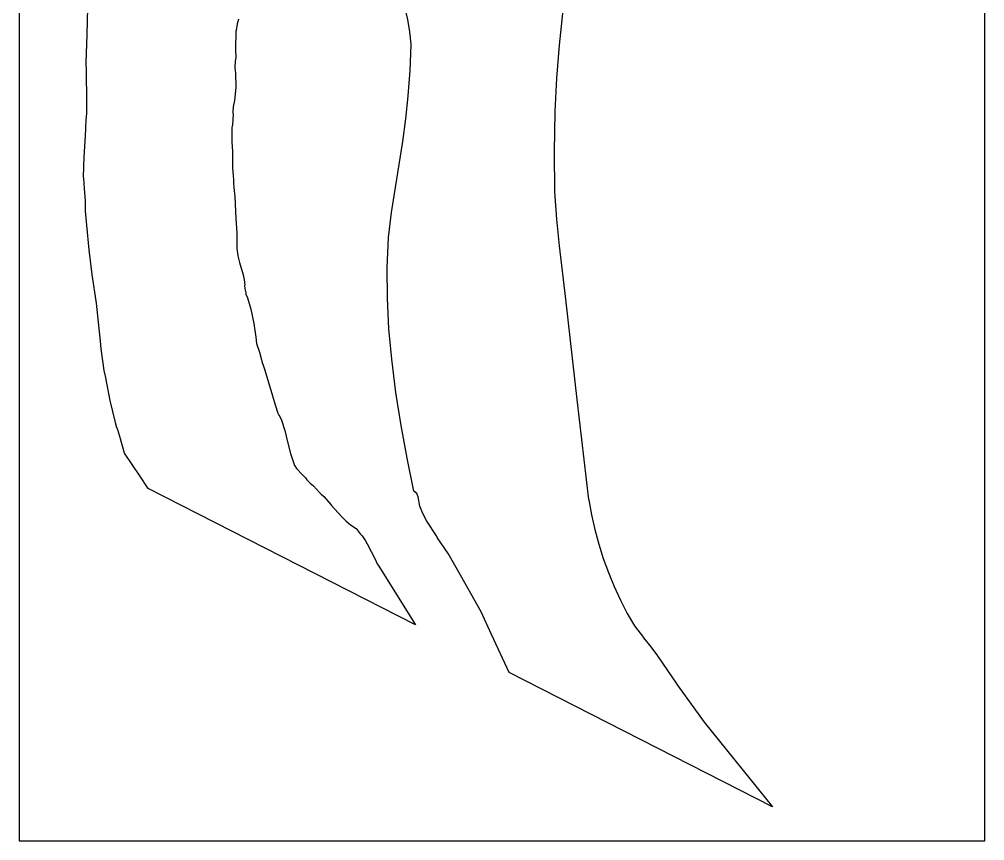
# Model space of a CAD drawing. Extents: x -1 to 318, y 295 to 2998.
# Drawn here: x 42 to 318, y 2529.5 to 2764.2 of the extents above; entities that cross this region are included whole.
import ezdxf

# ---------------------------------------------------------------- set-up
doc = ezdxf.new("R2010")
doc.units = 0

msp = doc.modelspace()

# ---------------------------------------------------------------- linework, layer by layer
at = {"layer": 'Layer 1'}
for p, q in [((41.9992, 2928), (41.9992, 2529.49)), ((317.999, 2529.49), (317.999, 2838)), ((198.245, 2775.56), (196.32915, 2756.8169)), ((153.077, 2764.13), (151.42812, 2770.86364)), ((61.4492, 2763.77), (61.585196, 2767.43977)), ((61.3828, 2759.91), (61.44921, 2763.77291)), ((104.262, 2762.89), (103.956142, 2760.96913)), ((104.624, 2764.18), (104.261521, 2762.89413)), ((104.632, 2764.21), (104.624063, 2764.175604)), ((153.682, 2760.66), (153.077163, 2764.13133)), ((103.943, 2760.91), (103.774461, 2755.53632)), ((103.956, 2760.97), (103.942506, 2760.9065)), ((153.983, 2757.07), (153.681905, 2760.66304)), ((61.1116, 2751.75), (61.382798, 2759.90709)), ((103.774, 2755.53), (103.878246, 2753.25723)), ((153.725, 2749.61), (153.989318, 2756.94953)), ((153.989, 2757.02), (153.982915, 2757.062333)), ((153.989, 2756.95), (153.989, 2757.02)), ((196.329, 2756.81), (195.552449, 2747.3538)), ((61.1883, 2749.49), (61.111571, 2751.75218)), ((103.723, 2752.21), (103.629073, 2750.44259)), ((103.875, 2753.23), (103.7226, 2752.214)), ((103.878, 2753.26), (103.874825, 2753.225604)), ((61.3272, 2740.64), (61.188294, 2749.49559)), ((103.622, 2750.37), (103.836841, 2748.81954)), ((103.629, 2750.44), (103.622121, 2750.371208)), ((153.161, 2742.37), (153.725091, 2749.60635)), ((103.837, 2748.82), (103.864781, 2744.74013)), ((195.553, 2747.36), (195.138134, 2737.83501)), ((103.864, 2744.74), (103.510517, 2741.03055)), ((103.511, 2741.04), (103.188209, 2739.22761)), ((152.501, 2735.76), (153.15108, 2742.2952)), ((153.151, 2742.29), (153.161054, 2742.372021)), ((61.2574, 2737.29), (61.32725, 2740.63433)), ((103.188, 2739.22), (103.061529, 2737.75686)), ((61.0386, 2733.48), (61.111096, 2735.43527)), ((61.1111, 2735.44), (61.257414, 2737.29208)), ((103.039, 2735.59), (102.918879, 2733.95223)), ((103.11, 2737.03), (103.039092, 2735.59596)), ((103.062, 2737.76), (103.058825, 2737.476896)), ((103.059, 2737.48), (103.110329, 2737.030209)), ((151.636, 2729.27), (152.500922, 2735.75228)), ((195.137, 2737.82), (194.95629, 2726.39)), ((195.138, 2737.83), (195.137206, 2737.819417)), ((60.9526, 2731), (61.058698, 2732.86002)), ((61.0407, 2733.47), (61.038583, 2733.483229)), ((61.0587, 2732.86), (61.040708, 2733.473833)), ((102.772, 2733.03), (102.734958, 2732.151584)), ((102.768, 2733.28), (102.783346, 2733.256188)), ((102.836, 2733.67), (102.768796, 2733.281063)), ((102.784, 2733.26), (102.772358, 2733.035104)), ((102.919, 2733.95), (102.835656, 2733.66425)), ((60.5853, 2724.96), (60.948572, 2730.93693)), ((60.9486, 2730.94), (60.952569, 2731.000854)), ((102.735, 2732.15), (102.740027, 2731.988604)), ((102.74, 2731.99), (102.793975, 2729.10605)), ((102.794, 2729.11), (102.922058, 2726.53032)), ((149.519, 2716.15), (151.63593, 2729.276)), ((60.3938, 2719.08), (60.585358, 2724.96168)), ((102.925, 2726.43), (102.90886, 2721.70984)), ((102.922, 2726.53), (102.92491, 2726.429458)), ((194.956, 2726.39), (195.023733, 2714.9415)), ((102.909, 2721.71), (103.172789, 2719.55894)), ((60.4028, 2718.86), (60.391687, 2719.021396)), ((60.3917, 2719.02), (60.393817, 2719.080854)), ((60.6089, 2715.8), (60.40279, 2718.85064)), ((103.173, 2719.56), (103.238881, 2718.25825)), ((103.245, 2718.22), (103.22939, 2717.458001)), ((103.23, 2717.46), (103.348269, 2716.16354)), ((103.238, 2718.25), (103.244879, 2718.21825)), ((103.348, 2716.16), (103.616023, 2713.4348)), ((148.37, 2709), (149.51538, 2716.12522)), ((149.515, 2716.12), (149.518969, 2716.143812)), ((60.8843, 2712.39), (60.608869, 2715.80312)), ((103.616, 2713.44), (103.866031, 2707.32284)), ((195.024, 2714.94), (195.026117, 2714.873854)), ((195.026, 2714.88), (195.572099, 2707.13301)), ((60.9108, 2712.06), (60.884342, 2712.390729)), ((60.9168, 2709.51), (60.910715, 2712.05793)), ((61.2592, 2705.42), (60.91683, 2709.51045)), ((147.578, 2701.89), (148.369632, 2709.00199)), ((61.9403, 2698.34), (61.259263, 2705.42553)), ((103.866, 2707.32), (104.230331, 2703.05757)), ((195.572, 2707.13), (196.381889, 2699.45445)), ((104.228, 2702.97), (104.144656, 2701.16554)), ((104.23, 2703.06), (104.227883, 2702.975333)), ((104.145, 2701.17), (104.144206, 2698.89194)), ((147.18, 2693.21), (147.578197, 2701.89097)), ((196.382, 2699.45), (198.17693, 2684.2603)), ((62.8091, 2691.28), (61.940209, 2698.34172)), ((104.144, 2698.89), (104.141883, 2698.781521)), ((104.142, 2698.78), (104.149937, 2698.735021)), ((104.15, 2698.74), (104.450566, 2696.66567)), ((104.451, 2696.66), (104.922751, 2694.74177)), ((104.922, 2694.75), (105.96499, 2691.22575)), ((64.0323, 2683.13), (62.80913, 2691.27386)), ((105.965, 2691.22), (106.30446, 2689.74627)), ((147.233, 2684.5), (147.180083, 2693.20478)), ((106.305, 2689.75), (106.432264, 2688.36623)), ((106.431, 2688.35), (106.379406, 2688.154209)), ((106.432, 2688.36), (106.430942, 2688.349417)), ((106.379, 2688.16), (106.444352, 2687.173105)), ((106.444, 2687.15), (106.732131, 2686.06256)), ((106.445, 2687.17), (106.444735, 2687.148833)), ((106.733, 2686.06), (106.786181, 2685.684292)), ((106.786, 2685.69), (107.228912, 2684.60786)), ((65.2285, 2672.25), (64.03232, 2683.1297)), ((107.229, 2684.6), (108.226213, 2681.3959)), ((147.683, 2675.79), (147.232944, 2684.50272)), ((198.177, 2684.26), (198.178852, 2684.238833)), ((198.179, 2684.24), (201.38389, 2655.6042)), ((108.226, 2681.4), (109.092774, 2677.30426)), ((109.093, 2677.31), (109.590681, 2673.39417)), ((148.477, 2667.09), (147.682986, 2675.78949)), ((65.3597, 2670), (65.228467, 2672.24896)), ((109.59, 2673.39), (109.845587, 2671.56967)), ((66.2985, 2663.81), (65.35976, 2670.00389)), ((109.846, 2671.57), (110.639749, 2669.07234)), ((110.64, 2669.07), (111.27103, 2666.92423)), ((111.271, 2666.93), (111.314656, 2666.665417)), ((111.314, 2666.66), (111.381733, 2666.419229)), ((111.382, 2666.42), (111.552127, 2665.869667)), ((149.69, 2657.61), (148.47715, 2667.08472)), ((66.7379, 2661.88), (66.298428, 2663.81146)), ((111.552, 2665.87), (111.721069, 2665.359355)), ((111.721, 2665.36), (111.832654, 2665.092771)), ((111.833, 2665.09), (111.847552, 2665.066188)), ((111.847, 2665.07), (112.122431, 2664.22598)), ((112.123, 2664.22), (113.58085, 2659.21938)), ((66.7541, 2661.8), (66.73796, 2661.879375)), ((68.0164, 2655.3), (66.75407, 2661.79816)), ((113.581, 2659.22), (115.13966, 2654.01301)), ((69.4772, 2648.96), (68.01644, 2655.29676)), ((151.173, 2648.17), (149.68975, 2657.61297)), ((201.384, 2655.61), (204.77225, 2626.9504)), ((115.139, 2654.02), (115.93222, 2651.70754)), ((115.933, 2651.7), (116.216633, 2651.057063)), ((116.216, 2651.06), (116.476085, 2650.721334)), ((116.476, 2650.72), (116.915208, 2649.68019)), ((116.916, 2649.68), (117.904218, 2646.67963)), ((69.4909, 2648.9), (69.477142, 2648.958208)), ((69.8738, 2647.51), (69.490948, 2648.90435)), ((69.7822, 2647.69), (69.837498, 2647.555063)), ((70.1291, 2646.87), (69.782232, 2647.684916)), ((69.8375, 2647.55), (69.873748, 2647.507667)), ((70.7226, 2644.97), (70.12914, 2646.87235)), ((152.895, 2638.76), (151.17336, 2648.17122)), ((72.0735, 2640.27), (70.72254, 2644.97164)), ((117.904, 2646.68), (118.716534, 2643.46002)), ((118.716, 2643.46), (119.571397, 2640.10773)), ((76.4331, 2633.72), (72.07357, 2640.26578)), ((119.572, 2640.11), (120.69595, 2636.66248)), ((154.822, 2629.38), (152.89451, 2638.75947)), ((120.696, 2636.66), (120.699969, 2636.657354)), ((120.7, 2636.66), (120.753975, 2636.575333)), ((120.754, 2636.58), (121.221518, 2635.849751)), ((121.221, 2635.84), (122.95243, 2634.06465)), ((78.8513, 2630.1), (76.43301, 2633.72743)), ((122.953, 2634.07), (122.954852, 2634.067354)), ((122.954, 2634.07), (122.991835, 2634.043542)), ((122.992, 2634.04), (123.732303, 2633.248897)), ((123.733, 2633.25), (123.833012, 2633.170625)), ((123.833, 2633.17), (124.215058, 2632.654063)), ((124.215, 2632.65), (125.112201, 2631.697501)), ((125.112, 2631.7), (125.113852, 2631.697354)), ((125.114, 2631.7), (126.086343, 2630.858626)), ((126.086, 2630.86), (127.82749, 2628.97617)), ((155.24, 2591.19), (78.8517, 2630.0969)), ((127.828, 2628.97), (127.829852, 2628.967354)), ((127.829, 2628.97), (128.317156, 2628.509626)), ((128.318, 2628.51), (129.017028, 2627.851188)), ((129.017, 2627.85), (131.11091, 2625.49786)), ((155.624, 2628.69), (154.822049, 2629.377916)), ((156.052, 2627.73), (155.62364, 2628.695728)), ((156.508, 2625.11), (156.052653, 2627.72408)), ((131.11, 2625.5), (134.25801, 2621.96253)), ((157.387, 2622.95), (156.508055, 2625.11429)), ((204.772, 2626.95), (204.780996, 2626.883854)), ((204.781, 2626.88), (205.547232, 2622.62551)), ((158.514, 2620.82), (157.38714, 2622.95254)), ((205.547, 2622.63), (206.507172, 2618.42313)), ((134.258, 2621.96), (134.259852, 2621.957354)), ((134.26, 2621.96), (135.42417, 2620.80113)), ((135.424, 2620.8), (136.70247, 2619.75225)), ((136.703, 2619.75), (138.26113, 2618.68638)), ((161.249, 2616.56), (158.51401, 2620.81714)), ((138.261, 2618.69), (139.44183, 2617.18188)), ((139.442, 2617.18), (139.986247, 2616.634959)), ((139.986, 2616.64), (141.0192, 2615.17156)), ((161.246, 2616.56), (161.225363, 2616.59175)), ((161.226, 2616.59), (161.248754, 2616.560896)), ((161.509, 2616.17), (161.246269, 2616.561583)), ((206.507, 2618.42), (207.65053, 2614.2634)), ((141.019, 2615.17), (141.416139, 2614.283647)), ((141.416, 2614.28), (143.73242, 2609.97523)), ((164.561, 2611.59), (161.50877, 2616.16993)), ((207.651, 2614.26), (208.96836, 2610.16161)), ((167.31, 2606.87), (164.56098, 2611.58222)), ((143.733, 2609.98), (144.305822, 2608.62004)), ((144.306, 2608.62), (144.784895, 2607.90298)), ((208.968, 2610.16), (210.44861, 2606.11717)), ((144.785, 2607.9), (149.34535, 2600.61074)), ((167.319, 2606.85), (167.310004, 2606.868521)), ((174.055, 2594.89), (167.31951, 2606.8571)), ((210.449, 2606.12), (212.08359, 2602.14332)), ((149.345, 2600.61), (155.23964, 2591.1882)), ((212.083, 2602.14), (213.86073, 2598.22946)), ((213.861, 2598.23), (215.77235, 2594.38825)), ((177.038, 2588.41), (174.05483, 2594.88964)), ((215.773, 2594.39), (215.779085, 2594.387354)), ((215.779, 2594.39), (217.86973, 2590.84194)), ((217.869, 2590.84), (220.4172, 2587.51419)), ((182.041, 2577.54), (177.03774, 2588.4091)), ((220.394, 2587.55), (220.427073, 2587.507667)), ((220.418, 2587.52), (220.394717, 2587.549104)), ((220.427, 2587.5), (222.52514, 2584.91767)), ((222.525, 2584.92), (224.41412, 2582.29534)), ((224.415, 2582.3), (224.448867, 2582.249729)), ((224.448, 2582.25), (224.476046, 2582.207667)), ((224.477, 2582.2), (224.611673, 2582.0095)), ((224.611, 2582.01), (231.04936, 2572.69932)), ((257.345, 2539.18), (182.0418, 2577.534)), ((231.05, 2572.7), (231.098683, 2572.628563)), ((231.098, 2572.63), (237.75729, 2563.34314)), ((237.758, 2563.34), (257.3451, 2539.1809)), ((41.9992, 2529.49), (317.999, 2529.49))]:
    msp.add_line(p, q, dxfattribs=at)

doc.saveas('drawing.dxf')
